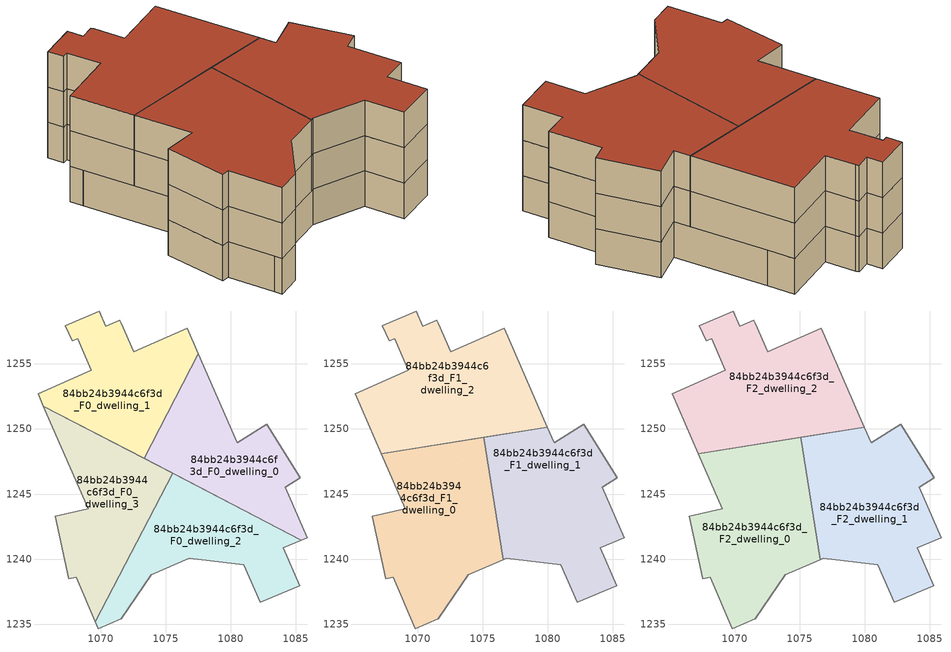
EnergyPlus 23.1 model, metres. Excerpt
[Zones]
84bb24b3944c6f3d_F0_dwelling_0
 floor ground (EU_floor_Construction): 1082.75,1250.36 1085.33,1246.25 1084.2,1245.54 1085.85,1241.64 1085.4,1241.45 1073.34,1247.73 1077.52,1255.76 1080.49,1248.94 z0
 wall adiabatic (EU_wall_Construction): 1073.34,1247.73 1085.4,1241.45 1085.85,1241.64 1084.2,1245.54 1085.33,1246.25 1082.75,1250.36 1080.49,1248.94 1077.52,1255.76 z0:3
 wall to 84bb24b3944c6f3d_F0_dwelling_1 (EU_wall_Construction): 1077.52,1255.76 1073.34,1247.73 z0:3
84bb24b3944c6f3d_F0_dwelling_1
 floor ground (EU_floor_Construction): 1076.66,1257.72 1077.52,1255.76 1073.34,1247.73 1065.61,1251.75 1065.2,1252.71 1069.3,1254.5 1068.23,1256.94 1067.81,1256.76 1067.3,1257.92 1069.92,1259.03 1070.4,1257.89 1071.46,1258.35 1071.57,1258.13 1072.54,1255.92 z0
 wall adiabatic (EU_wall_Construction): 1077.52,1255.76 1076.66,1257.72 1072.54,1255.92 1071.57,1258.13 1071.46,1258.35 1070.4,1257.89 1069.92,1259.03 1067.3,1257.92 1067.81,1256.76 1068.23,1256.94 1069.3,1254.5 1065.2,1252.71 1065.61,1251.75 1073.34,1247.73 z0:3
84bb24b3944c6f3d_F0_dwelling_2
 floor ground (EU_floor_Construction): 1085.4,1241.45 1084.05,1240.87 1085.28,1237.96 1082.26,1236.67 1081.02,1239.58 1076.8,1240.05 1073.9,1238.8 1071.59,1235.41 1069.82,1234.66 1069.59,1235.19 1075.53,1246.59 z0
 wall adiabatic (EU_wall_Construction): 1069.59,1235.19 1069.82,1234.66 1071.59,1235.41 1073.9,1238.8 1076.8,1240.05 1081.02,1239.58 1082.26,1236.67 1085.28,1237.96 1084.05,1240.87 1085.4,1241.45 1075.53,1246.59 z0:3
 wall to 84bb24b3944c6f3d_F0_dwelling_3 (EU_wall_Construction): 1075.53,1246.59 1069.59,1235.19 z0:3
84bb24b3944c6f3d_F0_dwelling_3
 floor ground (EU_floor_Construction): 1075.53,1246.59 1069.59,1235.19 1068.14,1238.61 1067.55,1238.49 1066.53,1243.31 1069.07,1243.85 1065.61,1251.75 z0
 wall adiabatic (EU_wall_Construction): 1075.53,1246.59 1065.61,1251.75 1069.07,1243.85 1066.53,1243.31 1067.55,1238.49 1068.14,1238.61 1069.59,1235.19 z0:3
84bb24b3944c6f3d_F1_dwelling_0
 floor to 84bb24b3944c6f3d_F0_dwelling_3 (EU_floor_Construction): 1075.52,1246.59 1075.52,1246.58 1069.59,1235.19 1068.14,1238.61 1067.55,1238.49 1066.53,1243.31 1069.07,1243.85 1067.22,1248.07 1071.39,1248.75 z3
 floor to 84bb24b3944c6f3d_F0_dwelling_2 (EU_floor_Construction): 1075.52,1246.58 1076.6,1239.96 1073.9,1238.8 1071.59,1235.41 1069.82,1234.66 1069.59,1235.19 z3
 floor to 84bb24b3944c6f3d_F0_dwelling_1 (EU_floor_Construction): 1074.1,1249.19 1073.34,1247.73 1071.39,1248.75 z3
 floor to 84bb24b3944c6f3d_F0_dwelling_0 (EU_floor_Construction): 1075.08,1249.35 1075.52,1246.6 1073.34,1247.73 1074.1,1249.19 z3
 wall to 84bb24b3944c6f3d_F1_dwelling_1 (EU_wall_Construction): 1076.6,1239.96 1075.08,1249.35 z3:6
 wall adiabatic (EU_wall_Construction): 1075.08,1249.35 1067.22,1248.07 1069.07,1243.85 1066.53,1243.31 1067.55,1238.49 1068.14,1238.61 1069.82,1234.66 1071.59,1235.41 1073.9,1238.8 1076.6,1239.96 z3:6
84bb24b3944c6f3d_F1_dwelling_1
 floor to 84bb24b3944c6f3d_F0_dwelling_0 (EU_floor_Construction): 1082.75,1250.36 1085.33,1246.25 1084.2,1245.54 1085.85,1241.64 1085.4,1241.45 1075.52,1246.6 1075.08,1249.35 1079.97,1250.14 1080.49,1248.94 z3
 floor to 84bb24b3944c6f3d_F0_dwelling_2 (EU_floor_Construction): 1085.4,1241.45 1084.05,1240.87 1085.28,1237.96 1082.26,1236.67 1081.02,1239.58 1076.8,1240.05 1076.6,1239.96 1075.53,1246.59 z3
 wall adiabatic (EU_wall_Construction): 1076.6,1239.96 1076.8,1240.05 1081.02,1239.58 1082.26,1236.67 1085.28,1237.96 1084.05,1240.87 1085.85,1241.64 1084.2,1245.54 1085.33,1246.25 1082.75,1250.36 1080.49,1248.94 1079.97,1250.14 1075.08,1249.35 z3:6
84bb24b3944c6f3d_F1_dwelling_2
 floor to 84bb24b3944c6f3d_F0_dwelling_1 (EU_floor_Construction): 1076.66,1257.72 1077.52,1255.76 1074.1,1249.19 1071.39,1248.75 1065.61,1251.75 1065.2,1252.71 1069.3,1254.5 1068.23,1256.94 1067.81,1256.76 1067.3,1257.92 1069.92,1259.03 1070.4,1257.89 1071.46,1258.35 1071.57,1258.13 1072.54,1255.92 z3
 floor to 84bb24b3944c6f3d_F0_dwelling_0 (EU_floor_Construction): 1077.52,1255.76 1079.97,1250.14 1074.1,1249.19 z3
 floor to 84bb24b3944c6f3d_F0_dwelling_3 (EU_floor_Construction): 1071.39,1248.75 1067.22,1248.07 1065.61,1251.75 z3
 wall adiabatic (EU_wall_Construction): 1067.81,1256.76 1068.23,1256.94 1069.3,1254.5 1065.2,1252.71 1067.22,1248.07 1079.97,1250.14 1076.66,1257.72 1072.54,1255.92 1071.57,1258.13 1071.46,1258.35 1070.4,1257.89 1069.92,1259.03 1067.3,1257.92 1067.81,1256.76 z3:6
84bb24b3944c6f3d_F2_dwelling_0
 floor to 84bb24b3944c6f3d_F1_dwelling_0 (EU_floor_Construction): 1075.08,1249.35 1076.6,1239.96 1073.9,1238.8 1071.59,1235.41 1069.82,1234.66 1068.14,1238.61 1067.55,1238.49 1066.53,1243.31 1069.07,1243.85 1067.22,1248.07 z6
 wall to 84bb24b3944c6f3d_F2_dwelling_1 (EU_wall_Construction): 1076.6,1239.96 1075.08,1249.35 z6:9
 wall adiabatic (EU_wall_Construction): 1075.08,1249.35 1067.22,1248.07 1069.07,1243.85 1066.53,1243.31 1067.55,1238.49 1068.14,1238.61 1069.82,1234.66 1071.59,1235.41 1073.9,1238.8 1076.6,1239.96 z6:9
 roof outside (EU_roof_Construction): 1073.9,1238.8 1076.6,1239.96 1075.08,1249.35 1067.22,1248.07 1069.07,1243.85 1066.53,1243.31 1067.55,1238.49 1068.14,1238.61 1069.82,1234.66 1071.59,1235.41 z9
84bb24b3944c6f3d_F2_dwelling_1
 floor to 84bb24b3944c6f3d_F1_dwelling_1 (EU_floor_Construction): 1082.75,1250.36 1085.33,1246.25 1084.2,1245.54 1085.85,1241.64 1084.05,1240.87 1085.28,1237.96 1082.26,1236.67 1081.02,1239.58 1076.8,1240.05 1076.6,1239.96 1075.08,1249.35 1079.97,1250.14 1080.49,1248.94 z6
 wall adiabatic (EU_wall_Construction): 1076.6,1239.96 1076.8,1240.05 1081.02,1239.58 1082.26,1236.67 1085.28,1237.96 1084.05,1240.87 1085.85,1241.64 1084.2,1245.54 1085.33,1246.25 1082.75,1250.36 1080.49,1248.94 1079.97,1250.14 1075.08,1249.35 z6:9
 roof outside (EU_roof_Construction): 1085.28,1237.96 1084.05,1240.87 1085.85,1241.64 1084.2,1245.54 1085.33,1246.25 1082.75,1250.36 1080.49,1248.94 1079.97,1250.14 1075.08,1249.35 1076.6,1239.96 1076.8,1240.05 1081.02,1239.58 1082.26,1236.67 z9
84bb24b3944c6f3d_F2_dwelling_2
 floor to 84bb24b3944c6f3d_F1_dwelling_2 (EU_floor_Construction): 1076.66,1257.72 1079.97,1250.14 1067.22,1248.07 1065.2,1252.71 1069.3,1254.5 1068.23,1256.94 1067.81,1256.76 1067.3,1257.92 1069.92,1259.03 1070.4,1257.89 1071.46,1258.35 1071.57,1258.13 1072.54,1255.92 z6
 wall adiabatic (EU_wall_Construction): 1067.81,1256.76 1068.23,1256.94 1069.3,1254.5 1065.2,1252.71 1067.22,1248.07 1079.97,1250.14 1076.66,1257.72 1072.54,1255.92 1071.57,1258.13 1071.46,1258.35 1070.4,1257.89 1069.92,1259.03 1067.3,1257.92 1067.81,1256.76 z6:9
 roof outside (EU_roof_Construction): 1079.97,1250.14 1076.66,1257.72 1072.54,1255.92 1071.57,1258.13 1071.46,1258.35 1070.4,1257.89 1069.92,1259.03 1067.3,1257.92 1067.81,1256.76 1068.23,1256.94 1069.3,1254.5 1065.2,1252.71 1067.22,1248.07 z9
[Building]
EU S2 Campaign: North Axis=0; Terrain=City; Solar Distribution=FullExterior
[Site:Location]
Vienna: Latitude=48; Longitude=16.5; Time Zone=1; Elevation=183
[SizingPeriod:WeatherFileDays]
AnnualSizingPeriod: Begin Month=1; Begin Day of Month=1; End Month=12; End Day of Month=31; Day of Week for Start Day=Monday; Use Weather File Daylight Saving Period=No; Use Weather File Rain and Snow Indicators=No
[MATERIAL]
EU_InternalMass_Material: Roughness=MediumRough; Thickness=0.1; Conductivity=1; Density=1800; Specific Heat=900; Thermal Absorptance=0.9; Solar Absorptance=0.7; Visible Absorptance=0.7
[MATERIAL:NOMASS] Roughness=MediumRough; Thermal Absorptance=0.9; Solar Absorptance=0.7; Visible Absorptance=0.7
Name | Thermal Resistance
EU_wall_NoMass | 0.942466
EU_roof_NoMass | 0.551687
EU_floor_NoMass | 0.66527
[CONSTRUCTION]
EU_wall_Construction: EU_wall_NoMass
EU_roof_Construction: EU_roof_NoMass
EU_floor_Construction: EU_floor_NoMass
EU_InternalMass_Construction: EU_InternalMass_Material
[ZONE] Type=1; Multiplier=1; Ceiling Height=autocalculate; Floor Area=autocalculate; Part of Total Floor Area=Yes
Name | Volume
84bb24b3944c6f3d_F0_dwelling_0 | 216.715
84bb24b3944c6f3d_F1_dwelling_0; 84bb24b3944c6f3d_F2_dwelling_0 | 288.97
84bb24b3944c6f3d_F0_dwelling_1 | 216.728
84bb24b3944c6f3d_F1_dwelling_1; 84bb24b3944c6f3d_F2_dwelling_1 | 288.946
84bb24b3944c6f3d_F0_dwelling_2 | 216.71
84bb24b3944c6f3d_F1_dwelling_2; 84bb24b3944c6f3d_F2_dwelling_2 | 288.983
84bb24b3944c6f3d_F0_dwelling_3 | 216.734
[INTERNALMASS] Construction=EU_InternalMass_Construction
Name | Zone or ZoneList | Surface Area
84bb24b3944c6f3d_F0_dwelling_0_EU_InternalMass | 84bb24b3944c6f3d_F0_dwelling_0 | 72.2388
84bb24b3944c6f3d_F0_dwelling_1_EU_InternalMass | 84bb24b3944c6f3d_F0_dwelling_1 | 72.2423
84bb24b3944c6f3d_F0_dwelling_2_EU_InternalMass | 84bb24b3944c6f3d_F0_dwelling_2 | 72.2365
84bb24b3944c6f3d_F0_dwelling_3_EU_InternalMass | 84bb24b3944c6f3d_F0_dwelling_3 | 72.2445
84bb24b3944c6f3d_F1_dwelling_0_EU_InternalMass | 84bb24b3944c6f3d_F1_dwelling_0 | 96.323
84bb24b3944c6f3d_F1_dwelling_1_EU_InternalMass | 84bb24b3944c6f3d_F1_dwelling_1 | 96.3165
84bb24b3944c6f3d_F1_dwelling_2_EU_InternalMass | 84bb24b3944c6f3d_F1_dwelling_2 | 96.327
84bb24b3944c6f3d_F2_dwelling_0_EU_InternalMass | 84bb24b3944c6f3d_F2_dwelling_0 | 96.323
84bb24b3944c6f3d_F2_dwelling_1_EU_InternalMass | 84bb24b3944c6f3d_F2_dwelling_1 | 96.3165
84bb24b3944c6f3d_F2_dwelling_2_EU_InternalMass | 84bb24b3944c6f3d_F2_dwelling_2 | 96.327
[OTHEREQUIPMENT] Fuel Type=Electricity; Design Level Calculation Method=Watts/Area; Power per Zone Floor Area=1; Fraction Latent=0; Fraction Radiant=0; Fraction Lost=0; Carbon Dioxide Generation Rate=0; EndUse Subcategory=EU_Step8_InternalGains
Name | Zone or ZoneList or Space or SpaceList | Schedule
EU_Step8_InternalGain_84bb24b3944c6f3d_F0_dwelling_0_f000 | 84bb24b3944c6f3d_F0_dwelling_0 | EU_Step8_GainSchedule_84bb24b3944c6f3d_F0_dwelling_0_f000
EU_Step8_InternalGain_84bb24b3944c6f3d_F0_dwelling_1_f000 | 84bb24b3944c6f3d_F0_dwelling_1 | EU_Step8_GainSchedule_84bb24b3944c6f3d_F0_dwelling_1_f000
EU_Step8_InternalGain_84bb24b3944c6f3d_F0_dwelling_2_f000 | 84bb24b3944c6f3d_F0_dwelling_2 | EU_Step8_GainSchedule_84bb24b3944c6f3d_F0_dwelling_2_f000
EU_Step8_InternalGain_84bb24b3944c6f3d_F0_dwelling_3_f000 | 84bb24b3944c6f3d_F0_dwelling_3 | EU_Step8_GainSchedule_84bb24b3944c6f3d_F0_dwelling_3_f000
EU_Step8_InternalGain_84bb24b3944c6f3d_F1_dwelling_0_f000 | 84bb24b3944c6f3d_F1_dwelling_0 | EU_Step8_GainSchedule_84bb24b3944c6f3d_F1_dwelling_0_f000
EU_Step8_InternalGain_84bb24b3944c6f3d_F1_dwelling_1_f000 | 84bb24b3944c6f3d_F1_dwelling_1 | EU_Step8_GainSchedule_84bb24b3944c6f3d_F1_dwelling_1_f000
EU_Step8_InternalGain_84bb24b3944c6f3d_F1_dwelling_2_f000 | 84bb24b3944c6f3d_F1_dwelling_2 | EU_Step8_GainSchedule_84bb24b3944c6f3d_F1_dwelling_2_f000
EU_Step8_InternalGain_84bb24b3944c6f3d_F2_dwelling_0_f000 | 84bb24b3944c6f3d_F2_dwelling_0 | EU_Step8_GainSchedule_84bb24b3944c6f3d_F2_dwelling_0_f000
EU_Step8_InternalGain_84bb24b3944c6f3d_F2_dwelling_1_f000 | 84bb24b3944c6f3d_F2_dwelling_1 | EU_Step8_GainSchedule_84bb24b3944c6f3d_F2_dwelling_1_f000
EU_Step8_InternalGain_84bb24b3944c6f3d_F2_dwelling_2_f000 | 84bb24b3944c6f3d_F2_dwelling_2 | EU_Step8_GainSchedule_84bb24b3944c6f3d_F2_dwelling_2_f000
[ZONEVENTILATION:DESIGNFLOWRATE] Schedule=EU_AlwaysOn; Design Flow Rate Calculation Method=AirChanges/Hour; Air Changes per Hour=0.530523; Ventilation Type=Natural; Fan Pressure Rise=0; Fan Total Efficiency=1; Constant Term Coefficient=1; Temperature Term Coefficient=0; Velocity Term Coefficient=0; Velocity Squared Term Coefficient=0; Minimum Indoor Temperature=-100; Maximum Indoor Temperature=100; Delta Temperature=-100; Minimum Outdoor Temperature=-100; Maximum Outdoor Temperature=100; Maximum Wind Speed=40
Name | Zone or ZoneList or Space or SpaceList
EU_ConstantAir_84bb24b3944c6f3d_F0_dwelling_0 | 84bb24b3944c6f3d_F0_dwelling_0
EU_ConstantAir_84bb24b3944c6f3d_F0_dwelling_1 | 84bb24b3944c6f3d_F0_dwelling_1
EU_ConstantAir_84bb24b3944c6f3d_F0_dwelling_2 | 84bb24b3944c6f3d_F0_dwelling_2
EU_ConstantAir_84bb24b3944c6f3d_F0_dwelling_3 | 84bb24b3944c6f3d_F0_dwelling_3
EU_ConstantAir_84bb24b3944c6f3d_F1_dwelling_0 | 84bb24b3944c6f3d_F1_dwelling_0
EU_ConstantAir_84bb24b3944c6f3d_F1_dwelling_1 | 84bb24b3944c6f3d_F1_dwelling_1
EU_ConstantAir_84bb24b3944c6f3d_F1_dwelling_2 | 84bb24b3944c6f3d_F1_dwelling_2
EU_ConstantAir_84bb24b3944c6f3d_F2_dwelling_0 | 84bb24b3944c6f3d_F2_dwelling_0
EU_ConstantAir_84bb24b3944c6f3d_F2_dwelling_1 | 84bb24b3944c6f3d_F2_dwelling_1
EU_ConstantAir_84bb24b3944c6f3d_F2_dwelling_2 | 84bb24b3944c6f3d_F2_dwelling_2
[HVACTEMPLATE:THERMOSTAT] Constant Heating Setpoint=20; Constant Cooling Setpoint=50
EU_HeatOnly_84bb24b3944c6f3d_F0_dwelling_0; EU_HeatOnly_84bb24b3944c6f3d_F0_dwelling_1; EU_HeatOnly_84bb24b3944c6f3d_F0_dwelling_2; EU_HeatOnly_84bb24b3944c6f3d_F0_dwelling_3; EU_HeatOnly_84bb24b3944c6f3d_F1_dwelling_0; EU_HeatOnly_84bb24b3944c6f3d_F1_dwelling_1; EU_HeatOnly_84bb24b3944c6f3d_F1_dwelling_2; EU_HeatOnly_84bb24b3944c6f3d_F2_dwelling_0; EU_HeatOnly_84bb24b3944c6f3d_F2_dwelling_1; EU_HeatOnly_84bb24b3944c6f3d_F2_dwelling_2
[HVACTEMPLATE:ZONE:IDEALLOADSAIRSYSTEM] System Availability Schedule=EU_AlwaysOn; Maximum Heating Supply Air Temperature=50; Minimum Cooling Supply Air Temperature=13; Maximum Heating Supply Air Humidity Ratio=0.0156; Minimum Cooling Supply Air Humidity Ratio=0.0077; Heating Limit=NoLimit; Cooling Limit=NoLimit; Heating Availability Schedule=EU_AlwaysOn; Cooling Availability Schedule=EU_CoolingOff; Dehumidification Control Type=ConstantSensibleHeatRatio; Cooling Sensible Heat Ratio=0.7; Dehumidification Setpoint=60; Humidification Control Type=None; Humidification Setpoint=30; Outdoor Air Method=None; Outdoor Air Flow Rate per Person=0.00944; Outdoor Air Flow Rate per Zone Floor Area=0; Outdoor Air Flow Rate per Zone=0; Demand Controlled Ventilation Type=None; Outdoor Air Economizer Type=NoEconomizer; Heat Recovery Type=None; Sensible Heat Recovery Effectiveness=0.7; Latent Heat Recovery Effectiveness=0.65
Name | Template Thermostat
84bb24b3944c6f3d_F0_dwelling_0 | EU_HeatOnly_84bb24b3944c6f3d_F0_dwelling_0
84bb24b3944c6f3d_F0_dwelling_1 | EU_HeatOnly_84bb24b3944c6f3d_F0_dwelling_1
84bb24b3944c6f3d_F0_dwelling_2 | EU_HeatOnly_84bb24b3944c6f3d_F0_dwelling_2
84bb24b3944c6f3d_F0_dwelling_3 | EU_HeatOnly_84bb24b3944c6f3d_F0_dwelling_3
84bb24b3944c6f3d_F1_dwelling_0 | EU_HeatOnly_84bb24b3944c6f3d_F1_dwelling_0
84bb24b3944c6f3d_F1_dwelling_1 | EU_HeatOnly_84bb24b3944c6f3d_F1_dwelling_1
84bb24b3944c6f3d_F1_dwelling_2 | EU_HeatOnly_84bb24b3944c6f3d_F1_dwelling_2
84bb24b3944c6f3d_F2_dwelling_0 | EU_HeatOnly_84bb24b3944c6f3d_F2_dwelling_0
84bb24b3944c6f3d_F2_dwelling_1 | EU_HeatOnly_84bb24b3944c6f3d_F2_dwelling_1
84bb24b3944c6f3d_F2_dwelling_2 | EU_HeatOnly_84bb24b3944c6f3d_F2_dwelling_2
[SIZING:ZONE] Zone Cooling Design Supply Air Temperature Input Method=SupplyAirTemperature; Zone Cooling Design Supply Air Temperature=13; Zone Heating Design Supply Air Temperature Input Method=SupplyAirTemperature; Zone Heating Design Supply Air Temperature=50; Zone Cooling Design Supply Air Humidity Ratio=0.008; Zone Heating Design Supply Air Humidity Ratio=0.008; Cooling Design Air Flow Method=DesignDay; Cooling Design Air Flow Rate=0; Cooling Minimum Air Flow per Zone Floor Area=0.000762; Cooling Minimum Air Flow=0; Cooling Minimum Air Flow Fraction=0.2; Heating Design Air Flow Method=DesignDay; Heating Design Air Flow Rate=0; Heating Maximum Air Flow per Zone Floor Area=0.002032; Heating Maximum Air Flow=0.141576; Heating Maximum Air Flow Fraction=0.3; Account for Dedicated Outdoor Air System=No; Dedicated Outdoor Air System Control Strategy=NeutralSupplyAir; Dedicated Outdoor Air Low Setpoint Temperature for Design=autosize; Dedicated Outdoor Air High Setpoint Temperature for Design=autosize; Zone Load Sizing Method=Sensible Load Only No Latent Load; Zone Latent Cooling Design Supply Air Humidity Ratio Input Method=HumidityRatioDifference; Zone Cooling Design Supply Air Humidity Ratio Difference=0.005; Zone Latent Heating Design Supply Air Humidity Ratio Input Method=HumidityRatioDifference; Zone Humidification Design Supply Air Humidity Ratio Difference=0.005
84bb24b3944c6f3d_F0_dwelling_0; 84bb24b3944c6f3d_F0_dwelling_1; 84bb24b3944c6f3d_F0_dwelling_2; 84bb24b3944c6f3d_F0_dwelling_3; 84bb24b3944c6f3d_F1_dwelling_0; 84bb24b3944c6f3d_F1_dwelling_1; 84bb24b3944c6f3d_F1_dwelling_2; 84bb24b3944c6f3d_F2_dwelling_0; 84bb24b3944c6f3d_F2_dwelling_1; 84bb24b3944c6f3d_F2_dwelling_2
[SCHEDULE:CONSTANT]
Name | Hourly Value
EU_AlwaysOn | 1
EU_CoolingOff | 0
[SCHEDULE:FILE] Column Number=1; Rows to Skip at Top=0; Number of Hours of Data=8760; Column Separator=Comma; Interpolate to Timestep=No; Minutes per Item=60; Adjust Schedule for Daylight Savings=Yes
Name | File
EU_Step8_GainSchedule_84bb24b3944c6f3d_F0_dwelling_0_f000 | ../../schedules/84bb24b3944c6f3d/84bb24b3944c6f3d_F0_dwelling_0_f000_gain.csv
EU_Step8_GainSchedule_84bb24b3944c6f3d_F0_dwelling_1_f000 | ../../schedules/84bb24b3944c6f3d/84bb24b3944c6f3d_F0_dwelling_1_f000_gain.csv
EU_Step8_GainSchedule_84bb24b3944c6f3d_F0_dwelling_2_f000 | ../../schedules/84bb24b3944c6f3d/84bb24b3944c6f3d_F0_dwelling_2_f000_gain.csv
EU_Step8_GainSchedule_84bb24b3944c6f3d_F0_dwelling_3_f000 | ../../schedules/84bb24b3944c6f3d/84bb24b3944c6f3d_F0_dwelling_3_f000_gain.csv
EU_Step8_GainSchedule_84bb24b3944c6f3d_F1_dwelling_0_f000 | ../../schedules/84bb24b3944c6f3d/84bb24b3944c6f3d_F1_dwelling_0_f000_gain.csv
EU_Step8_GainSchedule_84bb24b3944c6f3d_F1_dwelling_1_f000 | ../../schedules/84bb24b3944c6f3d/84bb24b3944c6f3d_F1_dwelling_1_f000_gain.csv
EU_Step8_GainSchedule_84bb24b3944c6f3d_F1_dwelling_2_f000 | ../../schedules/84bb24b3944c6f3d/84bb24b3944c6f3d_F1_dwelling_2_f000_gain.csv
EU_Step8_GainSchedule_84bb24b3944c6f3d_F2_dwelling_0_f000 | ../../schedules/84bb24b3944c6f3d/84bb24b3944c6f3d_F2_dwelling_0_f000_gain.csv
EU_Step8_GainSchedule_84bb24b3944c6f3d_F2_dwelling_1_f000 | ../../schedules/84bb24b3944c6f3d/84bb24b3944c6f3d_F2_dwelling_1_f000_gain.csv
EU_Step8_GainSchedule_84bb24b3944c6f3d_F2_dwelling_2_f000 | ../../schedules/84bb24b3944c6f3d/84bb24b3944c6f3d_F2_dwelling_2_f000_gain.csv
